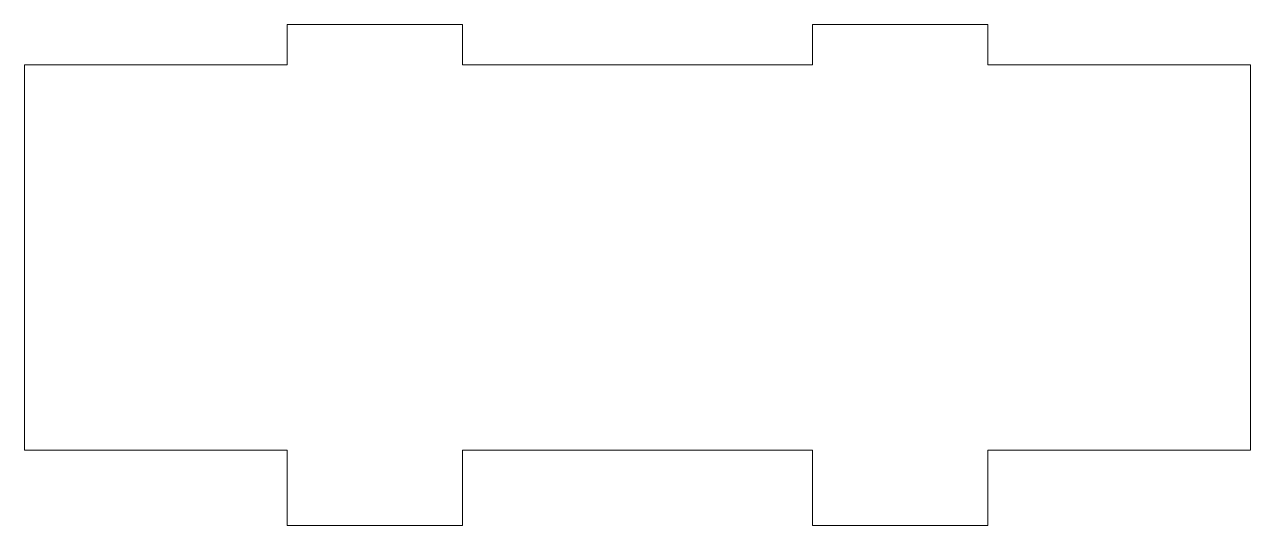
# Model space of a CAD drawing. Header units: millimetres. Extents: x 0 to 70, y -4.3 to 24.3.
import ezdxf

# ---------------------------------------------------------------- set-up
doc = ezdxf.new("R2010")
doc.units = ezdxf.units.MM

msp = doc.modelspace()

# ---------------------------------------------------------------- linework, layer by layer
at = {"color": 7, "linetype": 'Continuous', "lineweight": 15}
for p, q in [((25, 24.3), (15, 24.3)), ((15, 24.3), (15, 22)), ((25, 22), (25, 24.3)), ((55, 24.3), (45, 24.3)), ((45, 24.3), (45, 22)), ((55, 22), (55, 24.3)), ((15, 22), (0, 22)), ((0, 22), (0, 0)), ((45, 22), (25, 22)), ((70, 22), (55, 22)), ((70, 0), (70, 22)), ((0, 0), (15, 0)), ((15, 0), (15, -4.3)), ((25, -4.3), (25, 0)), ((25, 0), (45, 0)), ((45, 0), (45, -4.3)), ((55, -4.3), (55, 0)), ((55, 0), (70, 0)), ((15, -4.3), (25, -4.3)), ((45, -4.3), (55, -4.3))]:
    msp.add_line(p, q, dxfattribs=at)

doc.saveas('drawing.dxf')
